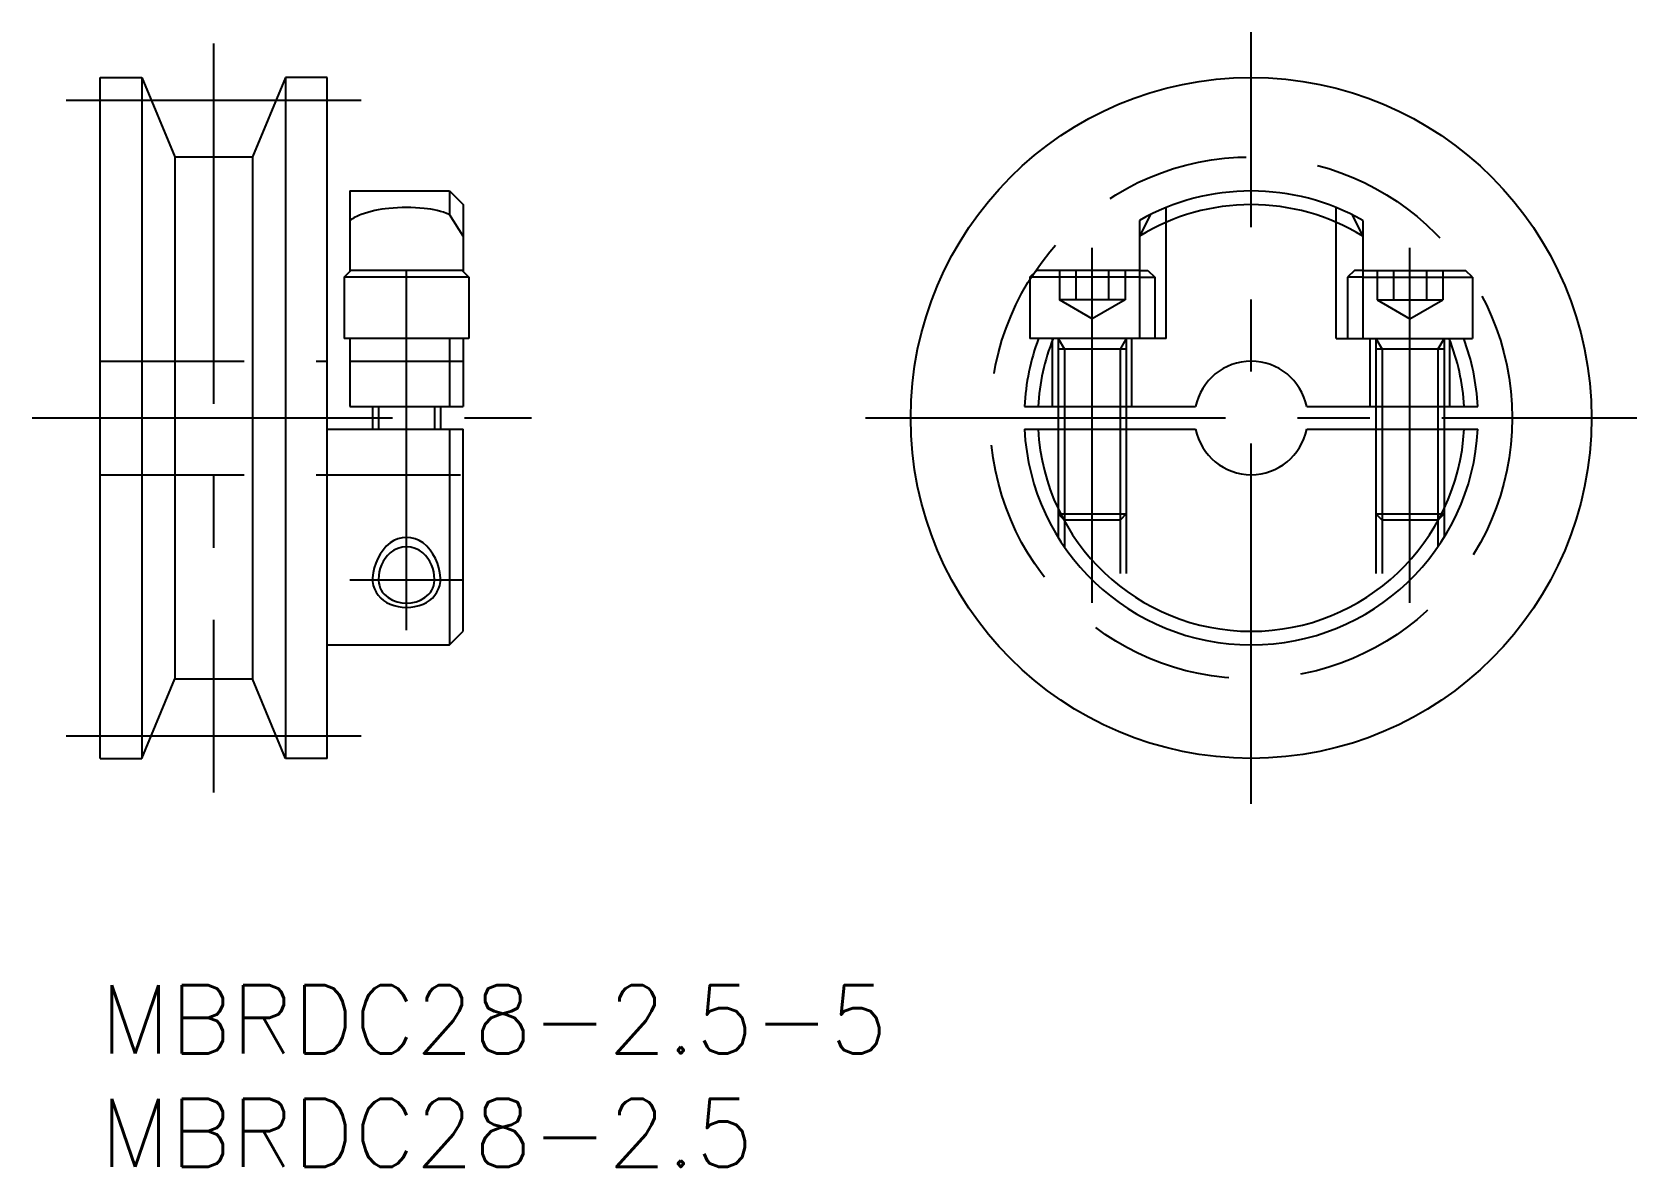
# Model space of a CAD drawing. Extents: x -3 to 67.7, y -8 to 42.
import ezdxf

# ---------------------------------------------------------------- set-up
doc = ezdxf.new("R2010")
doc.units = 0
doc.header["$LTSCALE"] = 0.5
doc.linetypes.add('CENTER', pattern=[50.8, 31.75, -6.35, 6.35, -6.35])
doc.linetypes.add('DASHED', pattern=[19.05, 12.7, -6.35])
doc.layers.get('0').update_dxf_attribs({"linetype": 'CONTINUOUS'})
for name, color, linetype in [('MSM_CENTER', 1, 'CENTER'), ('MSM_CONTINUOUS', 7, 'CONTINUOUS'), ('MSM_DASHED', 4, 'DASHED'), ('MSM_NARROW', 5, 'CONTINUOUS'), ('MSM_PART_NUMBER', 7, 'CONTINUOUS')]:
    doc.layers.add(name, color=color, linetype=linetype)
doc.styles.get("Standard").update_dxf_attribs({"font": 'txt.shx', "height": 3, "bigfont": 'bigfont.shx'})

# ---------------------------------------------------------------- blocks, each defined once
blk = doc.blocks.new('*U2')
at = {"layer": 'MSM_PART_NUMBER'}
blk.add_text('MBRDC28-2.5-5', height=3, dxfattribs=at).set_placement((0, -3))
blk = doc.blocks.new('*U3')
at = {"layer": 'MSM_PART_NUMBER'}
blk.add_text('MBRDC28-2.5', height=3, dxfattribs=at).set_placement((0, -8))

msp = doc.modelspace()

# ---------------------------------------------------------------- linework, layer by layer
at = {"color": 7, "linetype": 'CONTINUOUS'}
for p, q in [((0, 10), (0, 40)), ((0, 40), (1.836, 40)), ((1.836, 40), (1.836, 10)), ((8.164, 40), (8.164, 10)), ((10, 40), (8.164, 40)), ((10, 10), (10, 40)), ((10, 24.5), (16, 24.5)), ((15.4, 24.5), (15.4, 15)), ((16, 15.6), (16, 24.5)), ((15.4, 15), (16, 15.6)), ((10, 15), (15.4, 15)), ((0, 10), (1.836, 10)), ((10, 10), (8.164, 10))]:
    msp.add_line(p, q, dxfattribs=at)
for p, q in [((1.836, 40), (3.286, 36.5)), ((8.164, 40), (6.714, 36.5)), ((3.286, 36.5), (6.714, 36.5)), ((1.836, 10), (3.286, 13.5)), ((3.286, 13.5), (6.714, 13.5)), ((8.164, 10), (6.714, 13.5))]:
    msp.add_line(p, q)
at = {"layer": 'MSM_CENTER', "color": 1, "linetype": 'CENTER'}
for p, q in [((50.719, 8), (50.719, 42)), ((5, 41.5), (5, 8.5)), ((-1.5, 39), (11.5, 39)), ((13.5, 15.648), (13.5, 32.5)), ((-3, 25), (19, 25)), ((33.719, 25), (67.719, 25)), ((-1.5, 11), (11.5, 11))]:
    msp.add_line(p, q, dxfattribs=at)
at = {"layer": 'MSM_CENTER'}
for p, q in [((43.719, 16.859), (43.719, 32.5)), ((57.719, 16.859), (57.719, 32.5)), ((16, 17.859), (11, 17.859))]:
    msp.add_line(p, q, dxfattribs=at)
at = {"layer": 'MSM_CONTINUOUS'}
for p, q in [((3.286, 36.5), (3.286, 13.5)), ((6.714, 36.5), (6.714, 13.5)), ((11, 35), (11, 31.45)), ((11, 35), (15.4, 35)), ((15.4, 35), (16, 34.4)), ((15.4, 35), (15.4, 33.961)), ((16, 33.008), (15.4, 33.961)), ((16, 34.4), (16, 31.45)), ((46.28, 33.961), (45.795, 33.008)), ((55.157, 33.961), (55.642, 33.008)), ((45.795, 33.704), (45.795, 28.5)), ((55.642, 33.704), (55.642, 28.5)), ((10.75, 31.2), (11.05, 31.5)), ((10.75, 31.2), (10.75, 28.5)), ((16.25, 31.2), (10.75, 31.2)), ((15.95, 31.5), (11.05, 31.5)), ((15.95, 31.5), (16.25, 31.2)), ((16.25, 31.2), (16.25, 28.5)), ((40.969, 31.2), (41.269, 31.5)), ((40.969, 31.2), (40.969, 28.5)), ((45.795, 31.2), (40.969, 31.2)), ((45.795, 31.5), (41.269, 31.5)), ((55.642, 31.5), (60.169, 31.5)), ((55.642, 31.2), (60.469, 31.2)), ((60.469, 31.2), (60.169, 31.5)), ((60.469, 31.2), (60.469, 28.5)), ((16.25, 28.5), (10.75, 28.5)), ((11, 28.5), (11, 25.5)), ((15.4, 28.5), (15.4, 25.5)), ((16, 28.5), (16, 25.5)), ((45.795, 28.5), (40.969, 28.5)), ((55.642, 28.5), (60.469, 28.5)), ((11, 25.5), (16, 25.5)), ((12, 25.5), (12, 24.5)), ((15, 25.5), (15, 24.5)), ((40.731, 25.5), (48.269, 25.5)), ((42.219, 25.5), (42.219, 24.5)), ((45.219, 25.5), (45.219, 24.5)), ((53.168, 25.5), (60.706, 25.5)), ((56.219, 25.5), (56.219, 24.5)), ((59.219, 25.5), (59.219, 24.5)), ((40.731, 24.5), (48.269, 24.5)), ((53.168, 24.5), (60.706, 24.5))]:
    msp.add_line(p, q, dxfattribs=at)
msp.add_circle((50.719, 25), 15, dxfattribs=at)
for centre, radius, start, end in [((50.719, 25), 10, 60.50587, 119.49413), ((12.506, 31.377), 2.773, 111.28019, 122.88917), ((13.155, 29.383), 4.868, 95.18362, 109.88903), ((13.5, 26.295), 7.975, 84.35595, 95.64405), ((13.893, 30.183), 4.068, 68.2614, 84.48508), ((50.719, 25), 9.4, 58.4152, 121.5848), ((50.719, 25), 10, 159.51268, 177.13402), ((50.719, 25), 9.4, 158.13997, 176.95091), ((50.719, 25), 9.4, 3.04909, 21.86003), ((50.719, 25), 10, 2.86598, 20.48732), ((50.719, 25), 2.5, 11.53696, 168.46304), ((50.719, 25), 10, 182.86598, 357.13402), ((50.719, 25), 9.4, 183.04909, 356.95091), ((50.719, 25), 2.5, 191.53696, 348.46304), ((13.5, 18.231), 1.088, 48.92333, 131.07667), ((13.77, 17.92), 1.5, 131.07667, 181.23638), ((13.23, 17.92), 1.5, 358.76362, 48.92333), ((13.501, 17.859), 1.231, 178.63517, 181.26548), ((13.171, 17.851), 0.9, 181.26548, 237.82989), ((13.829, 17.851), 0.9, 302.17011, 358.73452), ((13.499, 17.859), 1.231, 358.73452, 1.36483), ((13.5, 18.236), 1.403, 234.80308, 305.19692)]:
    msp.add_arc(centre, radius, start, end, dxfattribs=at)
at = {"layer": 'MSM_DASHED'}
for p, q in [((46.969, 28.5), (46.969, 34.27)), ((54.469, 28.5), (54.469, 34.27)), ((42.275, 31.5), (42.275, 30.2)), ((42.997, 31.5), (42.997, 30.2)), ((44.44, 31.5), (44.44, 30.2)), ((45.162, 31.5), (45.162, 30.2)), ((45.795, 31.5), (46.169, 31.5)), ((45.795, 31.2), (46.469, 31.2)), ((46.169, 31.5), (46.469, 31.2)), ((46.469, 31.2), (46.469, 28.5)), ((55.269, 31.5), (54.969, 31.2)), ((54.969, 31.2), (54.969, 28.5)), ((55.642, 31.2), (54.969, 31.2)), ((55.642, 31.5), (55.269, 31.5)), ((56.275, 31.5), (56.275, 30.2)), ((56.997, 31.5), (56.997, 30.2)), ((58.44, 31.5), (58.44, 30.2)), ((59.162, 31.5), (59.162, 30.2)), ((45.162, 30.2), (42.275, 30.2)), ((43.719, 29.367), (42.275, 30.2)), ((45.162, 30.2), (43.719, 29.367)), ((56.275, 30.2), (59.162, 30.2)), ((56.275, 30.2), (57.719, 29.367)), ((57.719, 29.367), (59.162, 30.2)), ((41.969, 25.5), (41.969, 28.5)), ((42.219, 28.5), (42.489, 28.031)), ((42.219, 28.5), (42.219, 25.5)), ((45.219, 28.5), (44.948, 28.031)), ((45.219, 28.5), (45.219, 25.5)), ((45.469, 25.5), (45.469, 28.5)), ((46.969, 28.5), (45.795, 28.5)), ((54.469, 28.5), (55.642, 28.5)), ((55.969, 25.5), (55.969, 28.5)), ((56.219, 28.5), (56.489, 28.031)), ((56.219, 28.5), (56.219, 25.5)), ((59.219, 28.5), (58.948, 28.031)), ((59.219, 28.5), (59.219, 25.5)), ((59.469, 25.5), (59.469, 28.5)), ((45.219, 28.031), (42.219, 28.031)), ((42.489, 28.031), (42.489, 25.5)), ((44.948, 28.031), (44.948, 25.5)), ((59.219, 28.031), (56.219, 28.031)), ((56.489, 28.031), (56.489, 25.5)), ((58.948, 28.031), (58.948, 25.5)), ((0, 27.5), (10, 27.5)), ((11, 27.5), (16, 27.5)), ((42.219, 24.5), (42.219, 19.732)), ((42.489, 24.5), (42.489, 19.319)), ((44.948, 24.5), (44.948, 16.833)), ((45.219, 24.5), (45.219, 16.648)), ((56.219, 24.5), (56.219, 16.648)), ((56.489, 24.5), (56.489, 16.833)), ((58.948, 24.5), (58.948, 19.319)), ((59.219, 24.5), (59.219, 19.732)), ((0, 22.5), (16, 22.5)), ((42.489, 20.5), (42.219, 20.77)), ((42.219, 20.77), (45.219, 20.77)), ((45.219, 20.77), (44.948, 20.5)), ((56.489, 20.5), (56.219, 20.77)), ((56.219, 20.77), (59.219, 20.77)), ((59.219, 20.77), (58.948, 20.5)), ((44.948, 20.5), (42.489, 20.5)), ((58.948, 20.5), (56.489, 20.5))]:
    msp.add_line(p, q, dxfattribs=at)
msp.add_circle((50.719, 25), 11.5, dxfattribs=at)
at = {"layer": 'MSM_NARROW'}
for p, q in [((12.271, 25.5), (12.271, 24.5)), ((14.729, 25.5), (14.729, 24.5)), ((42.489, 25.5), (42.489, 24.5)), ((44.948, 25.5), (44.948, 24.5)), ((56.489, 25.5), (56.489, 24.5)), ((58.948, 25.5), (58.948, 24.5))]:
    msp.add_line(p, q, dxfattribs=at)
for centre, radius, start, end in [((14.174, 17.834), 2.175, 130.09088, 176.80147), ((13.5, 18.489), 1.243, 54.25016, 125.74984), ((12.826, 17.834), 2.175, 3.19853, 49.90912), ((13.567, 17.859), 1.567, 176.44894, 182.62135), ((13.218, 17.942), 1.226, 187.28902, 248.76992), ((13.782, 17.942), 1.226, 291.23008, 352.71098), ((13.433, 17.859), 1.567, 357.37865, 3.55106), ((13.5, 18.467), 1.819, 246.46511, 293.53489)]:
    msp.add_arc(centre, radius, start, end, dxfattribs=at)

# ---------------------------------------------------------------- block references
at = {"layer": 'MSM_CONTINUOUS'}
for name in ['*U2', '*U3']:
    msp.add_blockref(name, (0, 0), dxfattribs=at)

doc.saveas('drawing.dxf')
